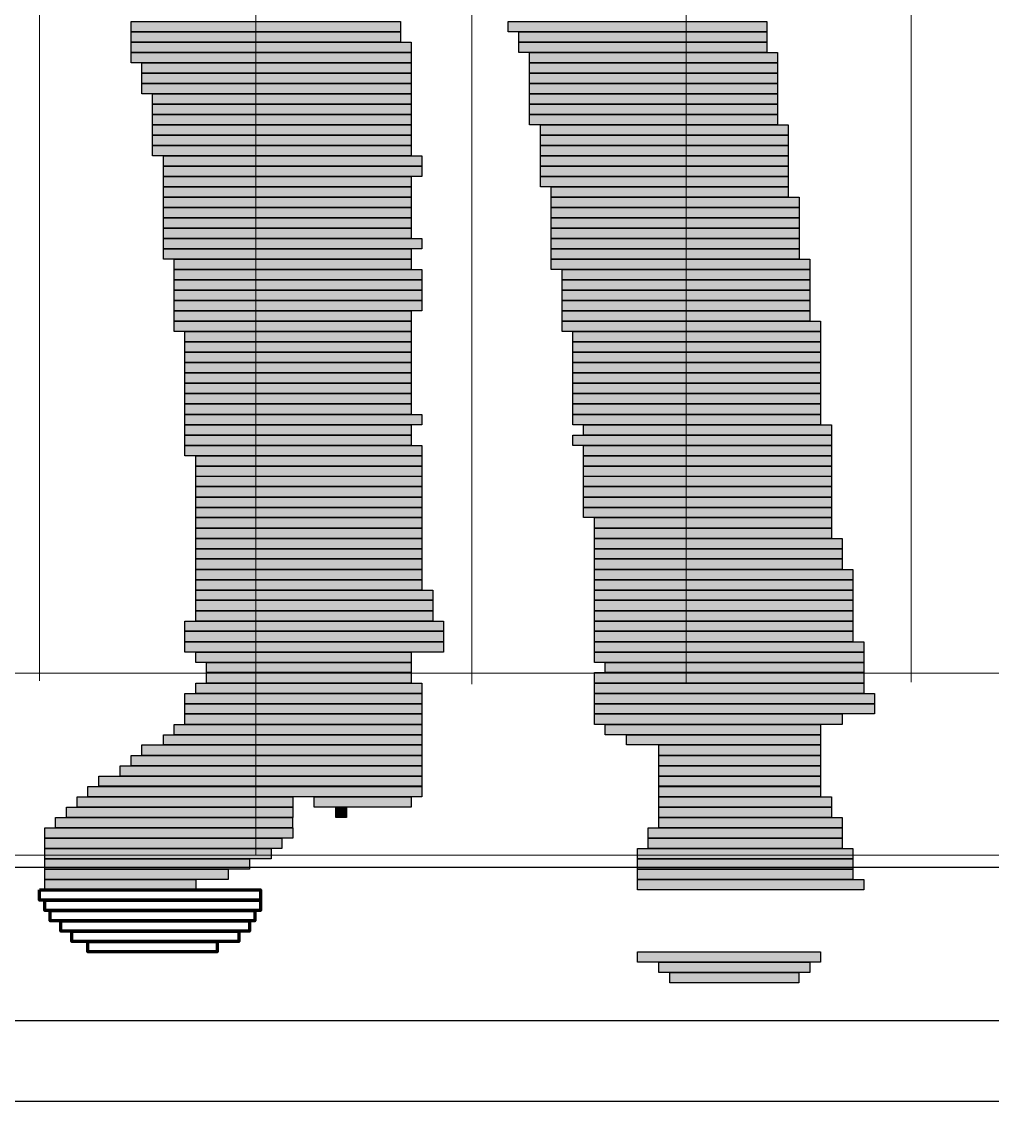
# Model space of a CAD drawing. Header units: millimetres. Extents: x 2 to 42044, y 4087 to 28530.
# Drawn here: x 19858 to 20435, y 14973 to 15615 of the extents above; entities that cross this region are included whole.
import ezdxf

# ---------------------------------------------------------------- set-up
doc = ezdxf.new("R2010")
doc.units = ezdxf.units.MM
doc.header["$LTSCALE"] = 50
for name, color, linetype in [('00_Wand_Bestand', 7, 'Continuous'), ('05_Linien_stark', 7, 'Continuous'), ('06_Linien_fein', 3, 'Continuous')]:
    doc.layers.add(name, color=color, linetype=linetype)

msp = doc.modelspace()

# ---------------------------------------------------------------- hatches: boundary and pattern name
at = {"layer": '00_Wand_Bestand'}
for points in [[(19922.7, 15615.25), (20083.01, 15615.25), (20083.01, 15609.11), (19922.7, 15609.11)], [(20147.14, 15615.25), (20301.04, 15615.25), (20301.04, 15609.11), (20147.14, 15609.11)], [(19922.7, 15609.11), (20083.01, 15609.11), (20083.01, 15602.94), (19922.7, 15602.94)], [(20153.56, 15609.11), (20301.05, 15609.11), (20301.05, 15602.94), (20153.56, 15602.94)], [(19922.7, 15602.94), (20089.42, 15602.94), (20089.42, 15596.8), (19922.7, 15596.8)], [(20153.56, 15602.94), (20301.05, 15602.94), (20301.05, 15596.8), (20153.56, 15596.8)], [(19922.7, 15596.8), (20089.42, 15596.8), (20089.42, 15590.66), (19922.7, 15590.66)], [(20159.95, 15596.8), (20307.43, 15596.8), (20307.43, 15590.66), (20159.95, 15590.66)], [(19929.12, 15590.66), (20089.43, 15590.66), (20089.43, 15584.49), (19929.12, 15584.49)], [(20159.95, 15590.66), (20307.43, 15590.66), (20307.43, 15584.49), (20159.95, 15584.49)], [(19929.12, 15584.49), (20089.43, 15584.49), (20089.43, 15578.35), (19929.12, 15578.35)], [(20159.95, 15584.49), (20307.43, 15584.49), (20307.43, 15578.35), (20159.95, 15578.35)], [(19929.12, 15578.35), (20089.43, 15578.35), (20089.43, 15572.21), (19929.12, 15572.21)], [(20159.95, 15578.35), (20307.43, 15578.35), (20307.43, 15572.21), (20159.95, 15572.21)], [(19935.51, 15572.21), (20089.41, 15572.21), (20089.41, 15566.07), (19935.51, 15566.07)], [(20159.95, 15572.21), (20307.43, 15572.21), (20307.43, 15566.07), (20159.95, 15566.07)], [(19935.51, 15566.07), (20089.41, 15566.07), (20089.41, 15559.9), (19935.51, 15559.9)], [(20159.95, 15566.07), (20307.43, 15566.07), (20307.43, 15559.9), (20159.95, 15559.9)], [(19935.51, 15559.9), (20089.41, 15559.9), (20089.41, 15553.76), (19935.51, 15553.76)], [(20159.95, 15559.9), (20307.43, 15559.9), (20307.43, 15553.76), (20159.95, 15553.76)], [(19935.51, 15553.76), (20089.41, 15553.76), (20089.41, 15547.62), (19935.51, 15547.62)], [(19935.51, 15547.62), (20089.41, 15547.62), (20089.41, 15541.48), (19935.51, 15541.48)], [(20166.37, 15553.76), (20313.85, 15553.76), (20313.85, 15547.62), (20166.37, 15547.62)], [(20166.37, 15547.62), (20313.85, 15547.62), (20313.85, 15541.48), (20166.37, 15541.48)], [(19935.51, 15541.48), (20089.41, 15541.48), (20089.41, 15535.31), (19935.51, 15535.31)], [(20166.37, 15541.48), (20313.85, 15541.48), (20313.85, 15535.31), (20166.37, 15535.31)], [(19941.96, 15535.31), (20095.86, 15535.31), (20095.86, 15529.17), (19941.96, 15529.17)], [(20166.37, 15535.31), (20313.85, 15535.31), (20313.85, 15529.17), (20166.37, 15529.17)], [(19941.96, 15529.17), (20095.86, 15529.17), (20095.86, 15523.03), (19941.96, 15523.03)], [(20166.37, 15529.17), (20313.85, 15529.17), (20313.85, 15523.03), (20166.37, 15523.03)], [(19941.96, 15523.03), (20089.42, 15523.03), (20089.42, 15516.86), (19941.96, 15516.86)], [(20166.37, 15523.03), (20313.85, 15523.03), (20313.85, 15516.86), (20166.37, 15516.86)], [(19941.96, 15516.86), (20089.42, 15516.86), (20089.42, 15510.72), (19941.96, 15510.72)], [(20172.82, 15516.86), (20313.87, 15516.86), (20313.87, 15510.72), (20172.82, 15510.72)], [(19941.96, 15510.72), (20089.42, 15510.72), (20089.42, 15504.58), (19941.96, 15504.58)], [(20172.82, 15510.72), (20320.28, 15510.72), (20320.28, 15504.58), (20172.82, 15504.58)], [(19941.96, 15504.58), (20089.42, 15504.58), (20089.42, 15498.44), (19941.96, 15498.44)], [(20172.82, 15504.58), (20320.28, 15504.58), (20320.28, 15498.44), (20172.82, 15498.44)], [(19941.96, 15498.44), (20089.42, 15498.44), (20089.42, 15492.27), (19941.96, 15492.27)], [(20172.82, 15498.44), (20320.28, 15498.44), (20320.28, 15492.27), (20172.82, 15492.27)], [(19941.96, 15492.27), (20089.42, 15492.27), (20089.42, 15486.13), (19941.96, 15486.13)], [(20172.82, 15492.27), (20320.28, 15492.27), (20320.28, 15486.13), (20172.82, 15486.13)], [(19941.96, 15486.13), (20095.86, 15486.13), (20095.86, 15480), (19941.96, 15480)], [(20172.82, 15486.13), (20320.28, 15486.13), (20320.28, 15480), (20172.82, 15480)], [(19941.96, 15480), (20089.42, 15480), (20089.42, 15473.86), (19941.96, 15473.86)], [(20172.82, 15480), (20320.28, 15480), (20320.28, 15473.86), (20172.82, 15473.86)], [(19948.38, 15473.86), (20089.43, 15473.86), (20089.43, 15467.68), (19948.38, 15467.68)], [(20172.82, 15473.86), (20326.72, 15473.86), (20326.72, 15467.68), (20172.82, 15467.68)], [(19948.38, 15467.68), (20095.87, 15467.68), (20095.87, 15461.54), (19948.38, 15461.54)], [(20179.24, 15467.68), (20326.73, 15467.68), (20326.73, 15461.54), (20179.24, 15461.54)], [(19948.38, 15461.54), (20095.87, 15461.54), (20095.87, 15455.41), (19948.38, 15455.41)], [(20179.24, 15461.54), (20326.73, 15461.54), (20326.73, 15455.41), (20179.24, 15455.41)], [(19948.38, 15455.41), (20095.87, 15455.41), (20095.87, 15449.23), (19948.38, 15449.23)], [(20179.24, 15455.41), (20326.73, 15455.41), (20326.73, 15449.23), (20179.24, 15449.23)], [(19948.38, 15449.23), (20095.87, 15449.23), (20095.87, 15443.09), (19948.38, 15443.09)], [(20179.24, 15449.23), (20326.73, 15449.23), (20326.73, 15443.09), (20179.24, 15443.09)], [(19948.38, 15443.09), (20089.43, 15443.09), (20089.43, 15436.96), (19948.38, 15436.96)], [(20179.24, 15443.09), (20326.73, 15443.09), (20326.73, 15436.96), (20179.24, 15436.96)], [(19948.38, 15436.96), (20089.43, 15436.96), (20089.43, 15430.82), (19948.38, 15430.82)], [(20179.24, 15436.96), (20333.14, 15436.96), (20333.14, 15430.82), (20179.24, 15430.82)], [(19954.77, 15430.82), (20089.4, 15430.82), (20089.4, 15424.64), (19954.77, 15424.64)], [(20185.63, 15430.82), (20333.12, 15430.82), (20333.12, 15424.64), (20185.63, 15424.64)], [(19954.77, 15424.64), (20089.4, 15424.64), (20089.4, 15418.51), (19954.77, 15418.51)], [(20185.63, 15424.64), (20333.12, 15424.64), (20333.12, 15418.51), (20185.63, 15418.51)], [(19954.77, 15418.51), (20089.4, 15418.51), (20089.4, 15412.37), (19954.77, 15412.37)], [(20185.63, 15418.51), (20333.12, 15418.51), (20333.12, 15412.37), (20185.63, 15412.37)], [(19954.77, 15412.37), (20089.4, 15412.37), (20089.4, 15406.23), (19954.77, 15406.23)], [(19954.77, 15406.23), (20089.4, 15406.23), (20089.4, 15400.05), (19954.77, 15400.05)], [(20185.63, 15412.37), (20333.12, 15412.37), (20333.12, 15406.23), (20185.63, 15406.23)], [(20185.63, 15406.23), (20333.12, 15406.23), (20333.12, 15400.05), (20185.63, 15400.05)], [(19954.77, 15400.06), (20089.4, 15400.06), (20089.4, 15393.92), (19954.77, 15393.92)], [(20185.63, 15400.06), (20333.12, 15400.06), (20333.12, 15393.92), (20185.63, 15393.92)], [(19954.77, 15393.92), (20089.4, 15393.92), (20089.4, 15387.78), (19954.77, 15387.78)], [(20185.63, 15393.92), (20333.12, 15393.92), (20333.12, 15387.78), (20185.63, 15387.78)], [(19954.77, 15387.75), (20089.4, 15387.75), (20089.4, 15381.57), (19954.77, 15381.57)], [(20185.63, 15387.75), (20333.12, 15387.75), (20333.12, 15381.57), (20185.63, 15381.57)], [(19954.77, 15381.57), (20095.85, 15381.57), (20095.85, 15375.43), (19954.77, 15375.43)], [(20185.63, 15381.57), (20333.12, 15381.57), (20333.12, 15375.43), (20185.63, 15375.43)], [(19954.77, 15375.43), (20089.4, 15375.43), (20089.4, 15369.29), (19954.77, 15369.29)], [(20192.05, 15375.43), (20339.54, 15375.43), (20339.54, 15369.29), (20192.05, 15369.29)], [(19954.77, 15369.29), (20089.4, 15369.29), (20089.4, 15363.15), (19954.77, 15363.15)], [(20185.63, 15369.29), (20339.53, 15369.29), (20339.53, 15363.15), (20185.63, 15363.15)], [(19954.77, 15363.15), (20095.85, 15363.15), (20095.85, 15356.98), (19954.77, 15356.98)], [(20192.05, 15363.15), (20339.54, 15363.15), (20339.54, 15356.98), (20192.05, 15356.98)], [(19961.19, 15356.98), (20095.86, 15356.98), (20095.86, 15350.84), (19961.19, 15350.84)], [(20192.05, 15356.98), (20339.54, 15356.98), (20339.54, 15350.84), (20192.05, 15350.84)], [(19961.19, 15350.84), (20095.86, 15350.84), (20095.86, 15344.7), (19961.19, 15344.7)], [(20192.05, 15350.84), (20339.54, 15350.84), (20339.54, 15344.7), (20192.05, 15344.7)], [(19961.19, 15344.71), (20095.86, 15344.71), (20095.86, 15338.57), (19961.19, 15338.57)], [(20192.05, 15344.71), (20339.54, 15344.71), (20339.54, 15338.57), (20192.05, 15338.57)], [(19961.19, 15338.57), (20095.86, 15338.57), (20095.86, 15332.39), (19961.19, 15332.39)], [(20192.05, 15338.57), (20339.54, 15338.57), (20339.54, 15332.39), (20192.05, 15332.39)], [(19961.19, 15332.39), (20095.86, 15332.39), (20095.86, 15326.25), (19961.19, 15326.25)], [(20192.05, 15332.39), (20339.54, 15332.39), (20339.54, 15326.25), (20192.05, 15326.25)], [(19961.19, 15326.25), (20095.86, 15326.25), (20095.86, 15320.12), (19961.19, 15320.12)], [(20192.05, 15326.25), (20339.54, 15326.25), (20339.54, 15320.12), (20192.05, 15320.12)], [(19961.19, 15320.12), (20095.86, 15320.12), (20095.86, 15313.94), (19961.19, 15313.94)], [(20198.47, 15320.12), (20339.55, 15320.12), (20339.55, 15313.94), (20198.47, 15313.94)], [(19961.19, 15313.94), (20095.86, 15313.94), (20095.86, 15307.8), (19961.19, 15307.8)], [(20198.47, 15313.94), (20339.55, 15313.94), (20339.55, 15307.8), (20198.47, 15307.8)], [(19961.19, 15307.8), (20095.86, 15307.8), (20095.86, 15301.67), (19961.19, 15301.67)], [(20198.47, 15307.8), (20345.96, 15307.8), (20345.96, 15301.67), (20198.47, 15301.67)], [(19961.19, 15301.67), (20095.86, 15301.67), (20095.86, 15295.53), (19961.19, 15295.53)], [(20198.47, 15301.67), (20345.96, 15301.67), (20345.96, 15295.53), (20198.47, 15295.53)], [(19961.19, 15295.53), (20095.86, 15295.53), (20095.86, 15289.35), (19961.19, 15289.35)], [(20198.47, 15295.53), (20345.96, 15295.53), (20345.96, 15289.35), (20198.47, 15289.35)], [(19961.19, 15289.35), (20095.86, 15289.35), (20095.86, 15283.22), (19961.19, 15283.22)], [(20198.47, 15289.35), (20352.37, 15289.35), (20352.37, 15283.22), (20198.47, 15283.22)], [(19961.19, 15283.22), (20095.86, 15283.22), (20095.86, 15277.08), (19961.19, 15277.08)], [(20198.47, 15283.22), (20352.37, 15283.22), (20352.37, 15277.08), (20198.47, 15277.08)], [(19961.19, 15277.08), (20102.27, 15277.08), (20102.27, 15270.94), (19961.19, 15270.94)], [(20198.47, 15277.08), (20352.37, 15277.08), (20352.37, 15270.94), (20198.47, 15270.94)], [(19961.19, 15270.94), (20102.27, 15270.94), (20102.27, 15264.76), (19961.19, 15264.76)], [(20198.47, 15270.94), (20352.37, 15270.94), (20352.37, 15264.76), (20198.47, 15264.76)], [(19954.77, 15258.63), (20108.67, 15258.63), (20108.67, 15252.49), (19954.77, 15252.49)], [(19961.19, 15264.77), (20102.27, 15264.77), (20102.27, 15258.63), (19961.19, 15258.63)], [(20198.47, 15264.77), (20352.37, 15264.77), (20352.37, 15258.63), (20198.47, 15258.63)], [(20198.47, 15258.63), (20352.37, 15258.63), (20352.37, 15252.49), (20198.47, 15252.49)], [(19954.77, 15252.49), (20108.67, 15252.49), (20108.67, 15246.31), (19954.77, 15246.31)], [(20198.47, 15252.49), (20352.37, 15252.49), (20352.37, 15246.31), (20198.47, 15246.31)], [(19954.77, 15246.32), (20108.67, 15246.32), (20108.67, 15240.18), (19954.77, 15240.18)], [(20198.47, 15246.32), (20358.78, 15246.32), (20358.78, 15240.18), (20198.47, 15240.18)], [(19961.19, 15240.18), (20089.41, 15240.18), (20089.41, 15234.04), (19961.19, 15234.04)], [(20198.47, 15240.18), (20358.78, 15240.18), (20358.78, 15234.04), (20198.47, 15234.04)], [(19967.61, 15234.04), (20089.43, 15234.04), (20089.43, 15227.9), (19967.61, 15227.9)], [(20204.85, 15234.04), (20358.75, 15234.04), (20358.75, 15227.9), (20204.85, 15227.9)], [(19967.61, 15227.9), (20089.43, 15227.9), (20089.43, 15221.73), (19967.61, 15221.73)], [(20198.47, 15227.9), (20358.78, 15227.9), (20358.78, 15221.73), (20198.47, 15221.73)], [(19961.19, 15221.73), (20095.86, 15221.73), (20095.86, 15215.59), (19961.19, 15215.59)], [(20198.47, 15221.73), (20358.78, 15221.73), (20358.78, 15215.59), (20198.47, 15215.59)], [(19954.77, 15215.59), (20095.85, 15215.59), (20095.85, 15209.45), (19954.77, 15209.45)], [(20198.47, 15215.59), (20365.19, 15215.59), (20365.19, 15209.45), (20198.47, 15209.45)], [(19954.77, 15209.45), (20095.85, 15209.45), (20095.85, 15203.31), (19954.77, 15203.31)], [(20198.47, 15209.45), (20365.19, 15209.45), (20365.19, 15203.31), (20198.47, 15203.31)], [(19954.77, 15203.31), (20095.85, 15203.31), (20095.85, 15197.14), (19954.77, 15197.14)], [(20198.47, 15203.31), (20345.96, 15203.31), (20345.96, 15197.14), (20198.47, 15197.14)], [(19948.38, 15197.14), (20095.87, 15197.14), (20095.87, 15191), (19948.38, 15191)], [(20204.85, 15197.14), (20333.12, 15197.14), (20333.12, 15191), (20204.85, 15191)], [(19941.96, 15191), (20095.86, 15191), (20095.86, 15184.86), (19941.96, 15184.86)], [(20217.69, 15191), (20333.14, 15191), (20333.14, 15184.86), (20217.69, 15184.86)], [(19929.12, 15184.86), (20095.88, 15184.86), (20095.88, 15178.69), (19929.12, 15178.69)], [(20236.92, 15184.86), (20333.13, 15184.86), (20333.13, 15178.69), (20236.92, 15178.69)], [(19922.7, 15178.69), (20095.87, 15178.69), (20095.87, 15172.55), (19922.7, 15172.55)], [(20236.92, 15178.69), (20333.13, 15178.69), (20333.13, 15172.55), (20236.92, 15172.55)], [(19916.28, 15172.55), (20095.86, 15172.55), (20095.86, 15166.41), (19916.28, 15166.41)], [(20236.92, 15172.55), (20333.13, 15172.55), (20333.13, 15166.41), (20236.92, 15166.41)], [(19903.48, 15166.41), (20095.87, 15166.41), (20095.87, 15160.27), (19903.48, 15160.27)], [(20236.92, 15166.41), (20333.13, 15166.41), (20333.13, 15160.27), (20236.92, 15160.27)], [(19897.05, 15160.24), (20095.86, 15160.24), (20095.86, 15154.06), (19897.05, 15154.06)], [(20236.92, 15160.24), (20333.13, 15160.24), (20333.13, 15154.06), (20236.92, 15154.06)], [(19890.67, 15154.1), (20018.93, 15154.1), (20018.93, 15147.96), (19890.67, 15147.96)], [(20031.74, 15154.1), (20089.43, 15154.1), (20089.43, 15147.96), (20031.74, 15147.96)], [(20236.92, 15154.1), (20339.54, 15154.1), (20339.54, 15147.96), (20236.92, 15147.96)], [(19884.25, 15147.93), (20018.92, 15147.93), (20018.92, 15141.79), (19884.25, 15141.79)], [(20044.55, 15147.93), (20050.96, 15147.93), (20050.96, 15141.79), (20044.55, 15141.79)], [(20236.92, 15147.93), (20339.54, 15147.93), (20339.54, 15141.79), (20236.92, 15141.79)], [(19877.83, 15141.79), (20018.91, 15141.79), (20018.91, 15135.65), (19877.83, 15135.65)], [(20236.92, 15141.79), (20345.95, 15141.79), (20345.95, 15135.65), (20236.92, 15135.65)], [(19871.44, 15135.65), (20018.93, 15135.65), (20018.93, 15129.47), (19871.44, 15129.47)], [(20230.5, 15135.65), (20345.94, 15135.65), (20345.94, 15129.47), (20230.5, 15129.47)], [(19871.44, 15129.47), (20012.49, 15129.47), (20012.49, 15123.34), (19871.44, 15123.34)], [(20230.5, 15129.47), (20345.94, 15129.47), (20345.94, 15123.34), (20230.5, 15123.34)], [(19871.44, 15123.34), (20006.08, 15123.34), (20006.08, 15117.2), (19871.44, 15117.2)], [(19871.44, 15117.2), (19993.26, 15117.2), (19993.26, 15111.02), (19871.44, 15111.02)], [(20224.08, 15123.34), (20352.34, 15123.34), (20352.34, 15117.2), (20224.08, 15117.2)], [(20224.08, 15117.2), (20352.34, 15117.2), (20352.34, 15111.02), (20224.08, 15111.02)], [(19871.44, 15111.03), (19980.44, 15111.03), (19980.44, 15104.89), (19871.44, 15104.89)], [(20224.08, 15111.03), (20352.34, 15111.03), (20352.34, 15104.89), (20224.08, 15104.89)], [(19871.44, 15104.89), (19961.21, 15104.89), (19961.21, 15098.75), (19871.44, 15098.75)], [(20224.08, 15104.89), (20358.75, 15104.89), (20358.75, 15098.75), (20224.08, 15098.75)], [(20224.08, 15061.85), (20333.11, 15061.85), (20333.11, 15055.71), (20224.08, 15055.71)], [(20236.92, 15055.71), (20326.72, 15055.71), (20326.72, 15049.57), (20236.92, 15049.57)], [(20243.31, 15049.57), (20320.26, 15049.57), (20320.26, 15043.43), (20243.31, 15043.43)]]:
    msp.add_hatch(color=7, dxfattribs=at).paths.add_polyline_path(points)

# ---------------------------------------------------------------- linework, layer by layer
for points in [[(19922.7, 15615.25), (20083.01, 15615.25), (20083.01, 15609.11), (19922.7, 15609.11)], [(20147.14, 15615.25), (20301.04, 15615.25), (20301.04, 15609.11), (20147.14, 15609.11)], [(19922.7, 15609.11), (20083.01, 15609.11), (20083.01, 15602.94), (19922.7, 15602.94)], [(20153.56, 15609.11), (20301.05, 15609.11), (20301.05, 15602.94), (20153.56, 15602.94)], [(19922.7, 15602.94), (20089.42, 15602.94), (20089.42, 15596.8), (19922.7, 15596.8)], [(20153.56, 15602.94), (20301.05, 15602.94), (20301.05, 15596.8), (20153.56, 15596.8)], [(19922.7, 15596.8), (20089.42, 15596.8), (20089.42, 15590.66), (19922.7, 15590.66)], [(20159.95, 15596.8), (20307.43, 15596.8), (20307.43, 15590.66), (20159.95, 15590.66)], [(19929.12, 15590.66), (20089.43, 15590.66), (20089.43, 15584.49), (19929.12, 15584.49)], [(20159.95, 15590.66), (20307.43, 15590.66), (20307.43, 15584.49), (20159.95, 15584.49)], [(19929.12, 15584.49), (20089.43, 15584.49), (20089.43, 15578.35), (19929.12, 15578.35)], [(20159.95, 15584.49), (20307.43, 15584.49), (20307.43, 15578.35), (20159.95, 15578.35)], [(19929.12, 15578.35), (20089.43, 15578.35), (20089.43, 15572.21), (19929.12, 15572.21)], [(20159.95, 15578.35), (20307.43, 15578.35), (20307.43, 15572.21), (20159.95, 15572.21)], [(19935.51, 15572.21), (20089.41, 15572.21), (20089.41, 15566.07), (19935.51, 15566.07)], [(20159.95, 15572.21), (20307.43, 15572.21), (20307.43, 15566.07), (20159.95, 15566.07)], [(19935.51, 15566.07), (20089.41, 15566.07), (20089.41, 15559.9), (19935.51, 15559.9)], [(20159.95, 15566.07), (20307.43, 15566.07), (20307.43, 15559.9), (20159.95, 15559.9)], [(19935.51, 15559.9), (20089.41, 15559.9), (20089.41, 15553.76), (19935.51, 15553.76)], [(20159.95, 15559.9), (20307.43, 15559.9), (20307.43, 15553.76), (20159.95, 15553.76)], [(19935.51, 15553.76), (20089.41, 15553.76), (20089.41, 15547.62), (19935.51, 15547.62)], [(19935.51, 15547.62), (20089.41, 15547.62), (20089.41, 15541.48), (19935.51, 15541.48)], [(20166.37, 15553.76), (20313.85, 15553.76), (20313.85, 15547.62), (20166.37, 15547.62)], [(20166.37, 15547.62), (20313.85, 15547.62), (20313.85, 15541.48), (20166.37, 15541.48)], [(19935.51, 15541.48), (20089.41, 15541.48), (20089.41, 15535.31), (19935.51, 15535.31)], [(20166.37, 15541.48), (20313.85, 15541.48), (20313.85, 15535.31), (20166.37, 15535.31)], [(19941.96, 15535.31), (20095.86, 15535.31), (20095.86, 15529.17), (19941.96, 15529.17)], [(20166.37, 15535.31), (20313.85, 15535.31), (20313.85, 15529.17), (20166.37, 15529.17)], [(19941.96, 15529.17), (20095.86, 15529.17), (20095.86, 15523.03), (19941.96, 15523.03)], [(20166.37, 15529.17), (20313.85, 15529.17), (20313.85, 15523.03), (20166.37, 15523.03)], [(19941.96, 15523.03), (20089.42, 15523.03), (20089.42, 15516.86), (19941.96, 15516.86)], [(20166.37, 15523.03), (20313.85, 15523.03), (20313.85, 15516.86), (20166.37, 15516.86)], [(19941.96, 15516.86), (20089.42, 15516.86), (20089.42, 15510.72), (19941.96, 15510.72)], [(20172.82, 15516.86), (20313.87, 15516.86), (20313.87, 15510.72), (20172.82, 15510.72)], [(19941.96, 15510.72), (20089.42, 15510.72), (20089.42, 15504.58), (19941.96, 15504.58)], [(20172.82, 15510.72), (20320.28, 15510.72), (20320.28, 15504.58), (20172.82, 15504.58)], [(19941.96, 15504.58), (20089.42, 15504.58), (20089.42, 15498.44), (19941.96, 15498.44)], [(20172.82, 15504.58), (20320.28, 15504.58), (20320.28, 15498.44), (20172.82, 15498.44)], [(19941.96, 15498.44), (20089.42, 15498.44), (20089.42, 15492.27), (19941.96, 15492.27)], [(20172.82, 15498.44), (20320.28, 15498.44), (20320.28, 15492.27), (20172.82, 15492.27)], [(19941.96, 15492.27), (20089.42, 15492.27), (20089.42, 15486.13), (19941.96, 15486.13)], [(20172.82, 15492.27), (20320.28, 15492.27), (20320.28, 15486.13), (20172.82, 15486.13)], [(19941.96, 15486.13), (20095.86, 15486.13), (20095.86, 15480), (19941.96, 15480)], [(20172.82, 15486.13), (20320.28, 15486.13), (20320.28, 15480), (20172.82, 15480)], [(19941.96, 15480), (20089.42, 15480), (20089.42, 15473.86), (19941.96, 15473.86)], [(20172.82, 15480), (20320.28, 15480), (20320.28, 15473.86), (20172.82, 15473.86)], [(19948.38, 15473.86), (20089.43, 15473.86), (20089.43, 15467.68), (19948.38, 15467.68)], [(20172.82, 15473.86), (20326.72, 15473.86), (20326.72, 15467.68), (20172.82, 15467.68)], [(19948.38, 15467.68), (20095.87, 15467.68), (20095.87, 15461.54), (19948.38, 15461.54)], [(20179.24, 15467.68), (20326.73, 15467.68), (20326.73, 15461.54), (20179.24, 15461.54)], [(19948.38, 15461.54), (20095.87, 15461.54), (20095.87, 15455.41), (19948.38, 15455.41)], [(20179.24, 15461.54), (20326.73, 15461.54), (20326.73, 15455.41), (20179.24, 15455.41)], [(19948.38, 15455.41), (20095.87, 15455.41), (20095.87, 15449.23), (19948.38, 15449.23)], [(20179.24, 15455.41), (20326.73, 15455.41), (20326.73, 15449.23), (20179.24, 15449.23)], [(19948.38, 15449.23), (20095.87, 15449.23), (20095.87, 15443.09), (19948.38, 15443.09)], [(20179.24, 15449.23), (20326.73, 15449.23), (20326.73, 15443.09), (20179.24, 15443.09)], [(19948.38, 15443.09), (20089.43, 15443.09), (20089.43, 15436.96), (19948.38, 15436.96)], [(20179.24, 15443.09), (20326.73, 15443.09), (20326.73, 15436.96), (20179.24, 15436.96)], [(19948.38, 15436.96), (20089.43, 15436.96), (20089.43, 15430.82), (19948.38, 15430.82)], [(20179.24, 15436.96), (20333.14, 15436.96), (20333.14, 15430.82), (20179.24, 15430.82)], [(19954.77, 15430.82), (20089.4, 15430.82), (20089.4, 15424.64), (19954.77, 15424.64)], [(20185.63, 15430.82), (20333.12, 15430.82), (20333.12, 15424.64), (20185.63, 15424.64)], [(19954.77, 15424.64), (20089.4, 15424.64), (20089.4, 15418.51), (19954.77, 15418.51)], [(20185.63, 15424.64), (20333.12, 15424.64), (20333.12, 15418.51), (20185.63, 15418.51)], [(19954.77, 15418.51), (20089.4, 15418.51), (20089.4, 15412.37), (19954.77, 15412.37)], [(20185.63, 15418.51), (20333.12, 15418.51), (20333.12, 15412.37), (20185.63, 15412.37)], [(19954.77, 15412.37), (20089.4, 15412.37), (20089.4, 15406.23), (19954.77, 15406.23)], [(19954.77, 15406.23), (20089.4, 15406.23), (20089.4, 15400.05), (19954.77, 15400.05)], [(20185.63, 15412.37), (20333.12, 15412.37), (20333.12, 15406.23), (20185.63, 15406.23)], [(20185.63, 15406.23), (20333.12, 15406.23), (20333.12, 15400.05), (20185.63, 15400.05)], [(19954.77, 15400.06), (20089.4, 15400.06), (20089.4, 15393.92), (19954.77, 15393.92)], [(20185.63, 15400.06), (20333.12, 15400.06), (20333.12, 15393.92), (20185.63, 15393.92)], [(19954.77, 15393.92), (20089.4, 15393.92), (20089.4, 15387.78), (19954.77, 15387.78)], [(20185.63, 15393.92), (20333.12, 15393.92), (20333.12, 15387.78), (20185.63, 15387.78)], [(19954.77, 15387.75), (20089.4, 15387.75), (20089.4, 15381.57), (19954.77, 15381.57)], [(20185.63, 15387.75), (20333.12, 15387.75), (20333.12, 15381.57), (20185.63, 15381.57)], [(19954.77, 15381.57), (20095.85, 15381.57), (20095.85, 15375.43), (19954.77, 15375.43)], [(20185.63, 15381.57), (20333.12, 15381.57), (20333.12, 15375.43), (20185.63, 15375.43)], [(19954.77, 15375.43), (20089.4, 15375.43), (20089.4, 15369.29), (19954.77, 15369.29)], [(20192.05, 15375.43), (20339.54, 15375.43), (20339.54, 15369.29), (20192.05, 15369.29)], [(19954.77, 15369.29), (20089.4, 15369.29), (20089.4, 15363.15), (19954.77, 15363.15)], [(20185.63, 15369.29), (20339.53, 15369.29), (20339.53, 15363.15), (20185.63, 15363.15)], [(19954.77, 15363.15), (20095.85, 15363.15), (20095.85, 15356.98), (19954.77, 15356.98)], [(20192.05, 15363.15), (20339.54, 15363.15), (20339.54, 15356.98), (20192.05, 15356.98)], [(19961.19, 15356.98), (20095.86, 15356.98), (20095.86, 15350.84), (19961.19, 15350.84)], [(20192.05, 15356.98), (20339.54, 15356.98), (20339.54, 15350.84), (20192.05, 15350.84)], [(19961.19, 15350.84), (20095.86, 15350.84), (20095.86, 15344.7), (19961.19, 15344.7)], [(20192.05, 15350.84), (20339.54, 15350.84), (20339.54, 15344.7), (20192.05, 15344.7)], [(19961.19, 15344.71), (20095.86, 15344.71), (20095.86, 15338.57), (19961.19, 15338.57)], [(20192.05, 15344.71), (20339.54, 15344.71), (20339.54, 15338.57), (20192.05, 15338.57)], [(19961.19, 15338.57), (20095.86, 15338.57), (20095.86, 15332.39), (19961.19, 15332.39)], [(20192.05, 15338.57), (20339.54, 15338.57), (20339.54, 15332.39), (20192.05, 15332.39)], [(19961.19, 15332.39), (20095.86, 15332.39), (20095.86, 15326.25), (19961.19, 15326.25)], [(20192.05, 15332.39), (20339.54, 15332.39), (20339.54, 15326.25), (20192.05, 15326.25)], [(19961.19, 15326.25), (20095.86, 15326.25), (20095.86, 15320.12), (19961.19, 15320.12)], [(20192.05, 15326.25), (20339.54, 15326.25), (20339.54, 15320.12), (20192.05, 15320.12)], [(19961.19, 15320.12), (20095.86, 15320.12), (20095.86, 15313.94), (19961.19, 15313.94)], [(20198.47, 15320.12), (20339.55, 15320.12), (20339.55, 15313.94), (20198.47, 15313.94)], [(19961.19, 15313.94), (20095.86, 15313.94), (20095.86, 15307.8), (19961.19, 15307.8)], [(20198.47, 15313.94), (20339.55, 15313.94), (20339.55, 15307.8), (20198.47, 15307.8)], [(19961.19, 15307.8), (20095.86, 15307.8), (20095.86, 15301.67), (19961.19, 15301.67)], [(20198.47, 15307.8), (20345.96, 15307.8), (20345.96, 15301.67), (20198.47, 15301.67)], [(19961.19, 15301.67), (20095.86, 15301.67), (20095.86, 15295.53), (19961.19, 15295.53)], [(20198.47, 15301.67), (20345.96, 15301.67), (20345.96, 15295.53), (20198.47, 15295.53)], [(19961.19, 15295.53), (20095.86, 15295.53), (20095.86, 15289.35), (19961.19, 15289.35)], [(20198.47, 15295.53), (20345.96, 15295.53), (20345.96, 15289.35), (20198.47, 15289.35)], [(19961.19, 15289.35), (20095.86, 15289.35), (20095.86, 15283.22), (19961.19, 15283.22)], [(20198.47, 15289.35), (20352.37, 15289.35), (20352.37, 15283.22), (20198.47, 15283.22)], [(19961.19, 15283.22), (20095.86, 15283.22), (20095.86, 15277.08), (19961.19, 15277.08)], [(20198.47, 15283.22), (20352.37, 15283.22), (20352.37, 15277.08), (20198.47, 15277.08)], [(19961.19, 15277.08), (20102.27, 15277.08), (20102.27, 15270.94), (19961.19, 15270.94)], [(20198.47, 15277.08), (20352.37, 15277.08), (20352.37, 15270.94), (20198.47, 15270.94)], [(19961.19, 15270.94), (20102.27, 15270.94), (20102.27, 15264.76), (19961.19, 15264.76)], [(20198.47, 15270.94), (20352.37, 15270.94), (20352.37, 15264.76), (20198.47, 15264.76)], [(19954.77, 15258.63), (20108.67, 15258.63), (20108.67, 15252.49), (19954.77, 15252.49)], [(19961.19, 15264.77), (20102.27, 15264.77), (20102.27, 15258.63), (19961.19, 15258.63)], [(20198.47, 15264.77), (20352.37, 15264.77), (20352.37, 15258.63), (20198.47, 15258.63)], [(20198.47, 15258.63), (20352.37, 15258.63), (20352.37, 15252.49), (20198.47, 15252.49)], [(19954.77, 15252.49), (20108.67, 15252.49), (20108.67, 15246.31), (19954.77, 15246.31)], [(20198.47, 15252.49), (20352.37, 15252.49), (20352.37, 15246.31), (20198.47, 15246.31)], [(19954.77, 15246.32), (20108.67, 15246.32), (20108.67, 15240.18), (19954.77, 15240.18)], [(20198.47, 15246.32), (20358.78, 15246.32), (20358.78, 15240.18), (20198.47, 15240.18)], [(19961.19, 15240.18), (20089.41, 15240.18), (20089.41, 15234.04), (19961.19, 15234.04)], [(20198.47, 15240.18), (20358.78, 15240.18), (20358.78, 15234.04), (20198.47, 15234.04)], [(19967.61, 15234.04), (20089.43, 15234.04), (20089.43, 15227.9), (19967.61, 15227.9)], [(20204.85, 15234.04), (20358.75, 15234.04), (20358.75, 15227.9), (20204.85, 15227.9)], [(19967.61, 15227.9), (20089.43, 15227.9), (20089.43, 15221.73), (19967.61, 15221.73)], [(20198.47, 15227.9), (20358.78, 15227.9), (20358.78, 15221.73), (20198.47, 15221.73)], [(19961.19, 15221.73), (20095.86, 15221.73), (20095.86, 15215.59), (19961.19, 15215.59)], [(20198.47, 15221.73), (20358.78, 15221.73), (20358.78, 15215.59), (20198.47, 15215.59)], [(19954.77, 15215.59), (20095.85, 15215.59), (20095.85, 15209.45), (19954.77, 15209.45)], [(20198.47, 15215.59), (20365.19, 15215.59), (20365.19, 15209.45), (20198.47, 15209.45)], [(19954.77, 15209.45), (20095.85, 15209.45), (20095.85, 15203.31), (19954.77, 15203.31)], [(20198.47, 15209.45), (20365.19, 15209.45), (20365.19, 15203.31), (20198.47, 15203.31)], [(19954.77, 15203.31), (20095.85, 15203.31), (20095.85, 15197.14), (19954.77, 15197.14)], [(20198.47, 15203.31), (20345.96, 15203.31), (20345.96, 15197.14), (20198.47, 15197.14)], [(19948.38, 15197.14), (20095.87, 15197.14), (20095.87, 15191), (19948.38, 15191)], [(20204.85, 15197.14), (20333.12, 15197.14), (20333.12, 15191), (20204.85, 15191)], [(19941.96, 15191), (20095.86, 15191), (20095.86, 15184.86), (19941.96, 15184.86)], [(20217.69, 15191), (20333.14, 15191), (20333.14, 15184.86), (20217.69, 15184.86)], [(19929.12, 15184.86), (20095.88, 15184.86), (20095.88, 15178.69), (19929.12, 15178.69)], [(20236.92, 15184.86), (20333.13, 15184.86), (20333.13, 15178.69), (20236.92, 15178.69)], [(19922.7, 15178.69), (20095.87, 15178.69), (20095.87, 15172.55), (19922.7, 15172.55)], [(20236.92, 15178.69), (20333.13, 15178.69), (20333.13, 15172.55), (20236.92, 15172.55)], [(19916.28, 15172.55), (20095.86, 15172.55), (20095.86, 15166.41), (19916.28, 15166.41)], [(20236.92, 15172.55), (20333.13, 15172.55), (20333.13, 15166.41), (20236.92, 15166.41)], [(19903.48, 15166.41), (20095.87, 15166.41), (20095.87, 15160.27), (19903.48, 15160.27)], [(20236.92, 15166.41), (20333.13, 15166.41), (20333.13, 15160.27), (20236.92, 15160.27)], [(19897.05, 15160.24), (20095.86, 15160.24), (20095.86, 15154.06), (19897.05, 15154.06)], [(20236.92, 15160.24), (20333.13, 15160.24), (20333.13, 15154.06), (20236.92, 15154.06)], [(19890.67, 15154.1), (20018.93, 15154.1), (20018.93, 15147.96), (19890.67, 15147.96)], [(20031.74, 15154.1), (20089.43, 15154.1), (20089.43, 15147.96), (20031.74, 15147.96)], [(20236.92, 15154.1), (20339.54, 15154.1), (20339.54, 15147.96), (20236.92, 15147.96)], [(19884.25, 15147.93), (20018.92, 15147.93), (20018.92, 15141.79), (19884.25, 15141.79)], [(20044.55, 15147.93), (20050.96, 15147.93), (20050.96, 15141.79), (20044.55, 15141.79)], [(20236.92, 15147.93), (20339.54, 15147.93), (20339.54, 15141.79), (20236.92, 15141.79)], [(19877.83, 15141.79), (20018.91, 15141.79), (20018.91, 15135.65), (19877.83, 15135.65)], [(20236.92, 15141.79), (20345.95, 15141.79), (20345.95, 15135.65), (20236.92, 15135.65)], [(19871.44, 15135.65), (20018.93, 15135.65), (20018.93, 15129.47), (19871.44, 15129.47)], [(20230.5, 15135.65), (20345.94, 15135.65), (20345.94, 15129.47), (20230.5, 15129.47)], [(19871.44, 15129.47), (20012.49, 15129.47), (20012.49, 15123.34), (19871.44, 15123.34)], [(20230.5, 15129.47), (20345.94, 15129.47), (20345.94, 15123.34), (20230.5, 15123.34)], [(19871.44, 15123.34), (20006.08, 15123.34), (20006.08, 15117.2), (19871.44, 15117.2)], [(19871.44, 15117.2), (19993.26, 15117.2), (19993.26, 15111.02), (19871.44, 15111.02)], [(20224.08, 15123.34), (20352.34, 15123.34), (20352.34, 15117.2), (20224.08, 15117.2)], [(20224.08, 15117.2), (20352.34, 15117.2), (20352.34, 15111.02), (20224.08, 15111.02)], [(19871.44, 15111.03), (19980.44, 15111.03), (19980.44, 15104.89), (19871.44, 15104.89)], [(20224.08, 15111.03), (20352.34, 15111.03), (20352.34, 15104.89), (20224.08, 15104.89)], [(19871.44, 15104.89), (19961.21, 15104.89), (19961.21, 15098.75), (19871.44, 15098.75)], [(20224.08, 15104.89), (20358.75, 15104.89), (20358.75, 15098.75), (20224.08, 15098.75)], [(20224.08, 15061.85), (20333.11, 15061.85), (20333.11, 15055.71), (20224.08, 15055.71)], [(20236.92, 15055.71), (20326.72, 15055.71), (20326.72, 15049.57), (20236.92, 15049.57)], [(20243.31, 15049.57), (20320.26, 15049.57), (20320.26, 15043.43), (20243.31, 15043.43)]]:
    msp.add_lwpolyline(points, close=True, dxfattribs=at)
at = {"layer": '05_Linien_stark', "lineweight": 15}
for p, q in [((19997.03, 16229.61), (19997.03, 15119.63)), ((19868.27, 16104.34), (19868.27, 15223)), ((20125.58, 16102.47), (20125.58, 15221.13)), ((20253.08, 16102.54), (20253.08, 15221.2)), ((20386.96, 16103.67), (20386.96, 15222.33)), ((20997.44, 15227.55), (19003.22, 15227.55))]:
    msp.add_line(p, q, dxfattribs=at)
at = {"layer": '05_Linien_stark', "lineweight": 25}
for points in [[(19004.39, 15112.15), (20991.94, 15112.15), (20991.94, 15020.71), (19004.39, 15020.71)], [(19004.35, 15020.87), (20992, 15020.87), (20992, 14972.81), (19004.35, 14972.81)]]:
    msp.add_lwpolyline(points, close=True, dxfattribs=at)
at = {"layer": '05_Linien_stark', "lineweight": 211}
for points in [[(19868.21, 15098.75), (19999.68, 15098.75), (19999.68, 15092.61), (19868.21, 15092.61)], [(19871.41, 15092.61), (19999.67, 15092.61), (19999.67, 15086.44), (19871.41, 15086.44)], [(19874.62, 15086.44), (19996.47, 15086.44), (19996.47, 15080.3), (19874.62, 15080.3)], [(19881.02, 15080.3), (19993.26, 15080.3), (19993.26, 15074.16), (19881.02, 15074.16)], [(19887.42, 15074.16), (19986.83, 15074.16), (19986.83, 15068.02), (19887.42, 15068.02)], [(19897.06, 15068.02), (19974, 15068.02), (19974, 15061.85), (19897.06, 15061.85)]]:
    msp.add_lwpolyline(points, close=True, dxfattribs=at)
at = {"layer": '06_Linien_fein', "lineweight": 9}
msp.add_line((19010.31, 15119.32), (25538.78, 15119.32), dxfattribs=at)

doc.saveas('drawing.dxf')
